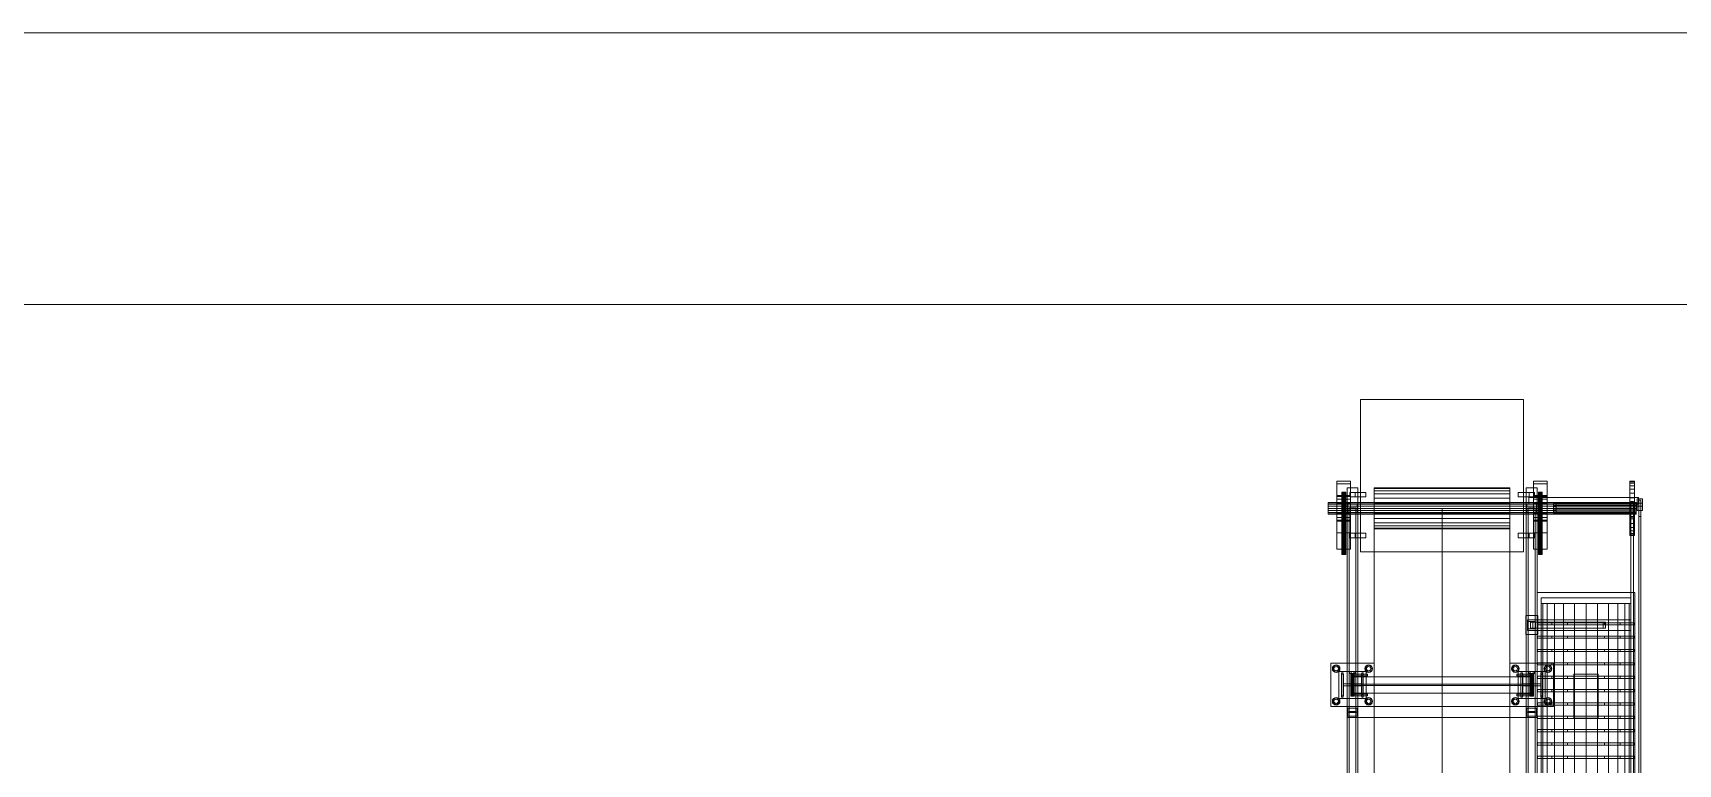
# Model space of a CAD drawing. Header units: millimetres. Extents: x -191664 to 191490, y -197311 to 10263.
# Drawn here: x 52929 to 58986, y -16341 to -13650 of the extents above; entities that cross this region are included whole.
import ezdxf

# ---------------------------------------------------------------- set-up
doc = ezdxf.new("R2010")
doc.units = ezdxf.units.MM
doc.layers.add('ACCESOS_PROPUESTOS', color=30, linetype='Continuous', lineweight=0)
doc.layers.add('superior_C04', color=7, linetype='Continuous', lineweight=0)

msp = doc.modelspace()

# ---------------------------------------------------------------- linework, layer by layer
at = {"layer": 'ACCESOS_PROPUESTOS'}
for p, q in [((60117.12, -13650), (-1000, -13650)), ((-1000, -14650), (60117.12, -14650))]:
    msp.add_line(p, q, dxfattribs=at)
at = {"layer": 'superior_C04', "color": 9, "true_color": 0xb5c3c9}
for p, q in [((57817.12, -15560), (57817.12, -15000)), ((57817.12, -15000), (58417.12, -15000)), ((58417.12, -15000), (58417.12, -15560)), ((58417.12, -15560), (57817.12, -15560))]:
    msp.add_line(p, q, dxfattribs=at)
at = {"layer": 'superior_C04', "color": 43, "true_color": 0xd6b34e}
for p, q in [((57730.12, -15550), (57730.12, -15300)), ((57730.12, -15300), (57780.12, -15300)), ((57780.12, -15300), (57780.12, -15550)), ((58454.12, -15550), (58454.12, -15300)), ((58454.12, -15300), (58504.12, -15300)), ((58504.12, -15300), (58504.12, -15550)), ((57780.12, -15550), (57730.12, -15550)), ((58504.12, -15550), (58454.12, -15550))]:
    msp.add_line(p, q, dxfattribs=at)
at = {"layer": 'superior_C04', "color": 145, "true_color": 0x3e8091}
for p, q in [((57730.12, -15490), (57730.12, -15310)), ((57730.12, -15310), (57780.12, -15310)), ((57780.12, -15310), (57780.12, -15490)), ((58454.12, -15490), (58454.12, -15310)), ((58454.12, -15310), (58504.12, -15310)), ((58504.12, -15310), (58504.12, -15490)), ((57780.12, -15490), (57730.12, -15490)), ((58504.12, -15490), (58454.12, -15490))]:
    msp.add_line(p, q, dxfattribs=at)
at = {"layer": 'superior_C04', "color": 139, "true_color": 0x354b57}
for p, q in [((57767.12, -15325), (57807.12, -15325)), ((57767.12, -15325), (57767.12, -15400)), ((57807.12, -15400), (57807.12, -15325)), ((58427.12, -15325), (58467.12, -15325)), ((58427.12, -15325), (58427.12, -15400)), ((58467.12, -15400), (58467.12, -15325)), ((57767.12, -15420), (57767.12, -15380)), ((57767.12, -15380), (58467.12, -15380)), ((57769.62, -15385), (57804.62, -15385)), ((57769.62, -15415), (57769.62, -15385)), ((57777.3, -15342), (57796.93, -15342)), ((57777.3, -15358), (57777.3, -15342)), ((57817.3, -15342), (57777.3, -15342)), ((57796.93, -15358), (57777.3, -15358)), ((57777.3, -15358), (57817.3, -15358)), ((57796.93, -15342), (57796.93, -15358)), ((57796.93, -15342), (57836.93, -15342)), ((57796.93, -15358), (57836.93, -15358)), ((57804.62, -15385), (57804.62, -15415)), ((57817.3, -15342), (57817.3, -15358)), ((57836.93, -15342), (57817.3, -15342)), ((57817.3, -15358), (57836.93, -15358)), ((57836.93, -15358), (57836.93, -15342)), ((58397.3, -15342), (58397.3, -15358)), ((58416.93, -15342), (58397.3, -15342)), ((58397.3, -15342), (58437.3, -15342)), ((58397.3, -15358), (58416.93, -15358)), ((58437.3, -15358), (58397.3, -15358)), ((58416.93, -15358), (58416.93, -15342)), ((58456.93, -15342), (58416.93, -15342)), ((58456.93, -15358), (58416.93, -15358)), ((58429.62, -15385), (58464.62, -15385)), ((58429.62, -15415), (58429.62, -15385)), ((58437.12, -15360), (58840.12, -15360)), ((58437.12, -15385), (58437.12, -15360)), ((58840.12, -15385), (58437.12, -15385)), ((58437.3, -15342), (58456.93, -15342)), ((58437.3, -15358), (58437.3, -15342)), ((58456.93, -15358), (58437.3, -15358)), ((58456.93, -15342), (58456.93, -15358)), ((58464.62, -15385), (58464.62, -15415)), ((58467.12, -15380), (58467.12, -15420)), ((58835.12, -15380.43), (58835.12, -15365.57)), ((58835.12, -15365.57), (58855.12, -15365.57)), ((58835.12, -15365.57), (58835.12, -15392.57)), ((58855.12, -15380.43), (58835.12, -15380.43)), ((58835.12, -15407.43), (58835.12, -15380.43)), ((58840.12, -15360), (58840.12, -15385)), ((58855.12, -15365.57), (58855.12, -15380.43)), ((58855.12, -15392.57), (58855.12, -15365.57)), ((58855.12, -15407.43), (58855.12, -15380.43)), ((57767.12, -15400), (57807.12, -15400)), ((57767.12, -15400), (57767.12, -16150)), ((58467.12, -15420), (57767.12, -15420)), ((57804.62, -15415), (57769.62, -15415)), ((57774.62, -15398.21), (57799.62, -15398.21)), ((57774.62, -15401.79), (57774.62, -15398.21)), ((57774.62, -15398.21), (57774.62, -16148.21)), ((57799.62, -15401.79), (57774.62, -15401.79)), ((57774.62, -16151.79), (57774.62, -15401.79)), ((57799.62, -15398.21), (57799.62, -15401.79)), ((57799.62, -16148.21), (57799.62, -15398.21)), ((57799.62, -16151.79), (57799.62, -15401.79)), ((57807.12, -16150), (57807.12, -15400)), ((58427.12, -15400), (58467.12, -15400)), ((58427.12, -15400), (58427.12, -16150)), ((58464.62, -15415), (58429.62, -15415)), ((58434.62, -15398.21), (58459.62, -15398.21)), ((58434.62, -15401.79), (58434.62, -15398.21)), ((58434.62, -15398.21), (58434.62, -16148.21)), ((58459.62, -15401.79), (58434.62, -15401.79)), ((58434.62, -16151.79), (58434.62, -15401.79)), ((58459.62, -15398.21), (58459.62, -15401.79)), ((58459.62, -16148.21), (58459.62, -15398.21)), ((58459.62, -16151.79), (58459.62, -15401.79)), ((58467.12, -16150), (58467.12, -15400)), ((58855.12, -15392.57), (58835.12, -15392.57)), ((58835.12, -15392.57), (58835.12, -15407.43)), ((58835.12, -15407.43), (58855.12, -15407.43)), ((58855.12, -15407.43), (58855.12, -15392.57)), ((57777.3, -15492), (57796.93, -15492)), ((57777.3, -15508), (57777.3, -15492)), ((57817.3, -15492), (57777.3, -15492)), ((57796.93, -15492), (57796.93, -15508)), ((57796.93, -15492), (57836.93, -15492)), ((57817.3, -15492), (57817.3, -15508)), ((57836.93, -15492), (57817.3, -15492)), ((57836.93, -15508), (57836.93, -15492)), ((58397.3, -15492), (58397.3, -15508)), ((58416.93, -15492), (58397.3, -15492)), ((58397.3, -15492), (58437.3, -15492)), ((58416.93, -15508), (58416.93, -15492)), ((58456.93, -15492), (58416.93, -15492)), ((58437.3, -15492), (58456.93, -15492)), ((58437.3, -15508), (58437.3, -15492)), ((58456.93, -15492), (58456.93, -15508)), ((57796.93, -15508), (57777.3, -15508)), ((57777.3, -15508), (57817.3, -15508)), ((57796.93, -15508), (57836.93, -15508)), ((57817.3, -15508), (57836.93, -15508)), ((58397.3, -15508), (58416.93, -15508)), ((58437.3, -15508), (58397.3, -15508)), ((58456.93, -15508), (58416.93, -15508)), ((58456.93, -15508), (58437.3, -15508)), ((58467.12, -15710), (58827.12, -15710)), ((58467.12, -16640), (58467.12, -15710)), ((58482.12, -15730), (58812.12, -15730)), ((58482.12, -16420), (58482.12, -15730)), ((58812.12, -15730), (58812.12, -16420)), ((58827.12, -15710), (58827.12, -16640)), ((58425.12, -15795), (58469.12, -15795)), ((58425.12, -15865), (58425.12, -15795)), ((58432.12, -15810), (58812.12, -15810)), ((58432.12, -15850), (58432.12, -15810)), ((58469.12, -15795), (58469.12, -15865)), ((58812.12, -15810), (58812.12, -15850)), ((58469.12, -15865), (58425.12, -15865)), ((58812.12, -15850), (58432.12, -15850)), ((58433.12, -15816), (58461.12, -15816)), ((58433.12, -15844), (58433.12, -15816)), ((58461.12, -15844), (58433.12, -15844)), ((58442.47, -15819), (58451.76, -15819)), ((58442.47, -15841), (58442.47, -15819)), ((58709.97, -15819), (58442.47, -15819)), ((58451.76, -15841), (58442.47, -15841)), ((58442.47, -15841), (58709.97, -15841)), ((58451.76, -15819), (58451.76, -15841)), ((58719.26, -15819), (58451.76, -15819)), ((58719.26, -15841), (58451.76, -15841)), ((58461.12, -15816), (58461.12, -15844)), ((58719.26, -15819), (58709.97, -15819)), ((58709.97, -15819), (58709.97, -15841)), ((58709.97, -15841), (58719.26, -15841)), ((58719.26, -15841), (58719.26, -15819)), ((57747.12, -16090), (57747.12, -16010)), ((57747.12, -16010), (57754.12, -16010)), ((57754.12, -16010), (57754.12, -16090)), ((57754.12, -16053.5), (57754.12, -16046.5)), ((57754.12, -16046.5), (57820.12, -16046.5)), ((57787.12, -16020), (57787.12, -16080)), ((58447.12, -16020), (57787.12, -16020)), ((57787.12, -16047.5), (57787.12, -16052.5)), ((58447.12, -16047.5), (57787.12, -16047.5)), ((57787.12, -16052.5), (58447.12, -16052.5)), ((57820.12, -16090), (57820.12, -16010)), ((57820.12, -16010), (57827.12, -16010)), ((57820.12, -16046.5), (57820.12, -16053.5)), ((57827.12, -16010), (57827.12, -16090)), ((58407.12, -16090), (58407.12, -16010)), ((58407.12, -16010), (58414.12, -16010)), ((58414.12, -16010), (58414.12, -16090)), ((58414.12, -16053.5), (58414.12, -16046.5)), ((58414.12, -16046.5), (58480.12, -16046.5)), ((58447.12, -16020), (58447.12, -16080)), ((58447.12, -16047.5), (58447.12, -16052.5)), ((58480.12, -16090), (58480.12, -16010)), ((58480.12, -16010), (58487.12, -16010)), ((58480.12, -16046.5), (58480.12, -16053.5)), ((58487.12, -16010), (58487.12, -16090)), ((57754.12, -16090), (57747.12, -16090)), ((57820.12, -16053.5), (57754.12, -16053.5)), ((57787.12, -16080), (58447.12, -16080)), ((57827.12, -16090), (57820.12, -16090)), ((58414.12, -16090), (58407.12, -16090)), ((58480.12, -16053.5), (58414.12, -16053.5)), ((58487.12, -16090), (58480.12, -16090)), ((57767.12, -16170), (57767.12, -16130)), ((57767.12, -16130), (58467.12, -16130)), ((57767.12, -16150), (57807.12, -16150)), ((57767.12, -16150), (57767.12, -17350)), ((58467.12, -16170), (57767.12, -16170)), ((57769.62, -16135), (57804.62, -16135)), ((57769.62, -16165), (57769.62, -16135)), ((57804.62, -16165), (57769.62, -16165)), ((57774.62, -16148.21), (57774.62, -16151.79)), ((57799.62, -16148.21), (57774.62, -16148.21)), ((57799.62, -16148.88), (57774.62, -16148.88)), ((57774.62, -16148.88), (57774.62, -16151.12)), ((57774.62, -17348.88), (57774.62, -16148.88)), ((57774.62, -16151.12), (57799.62, -16151.12)), ((57774.62, -16151.12), (57774.62, -17351.12)), ((57774.62, -16151.79), (57799.62, -16151.79)), ((57799.62, -16151.79), (57799.62, -16148.21)), ((57799.62, -16151.12), (57799.62, -16148.88)), ((57799.62, -17348.88), (57799.62, -16148.88)), ((57799.62, -17351.12), (57799.62, -16151.12)), ((57804.62, -16135), (57804.62, -16165)), ((57807.12, -17350), (57807.12, -16150)), ((58427.12, -16150), (58467.12, -16150)), ((58427.12, -16150), (58427.12, -17350)), ((58429.62, -16135), (58464.62, -16135)), ((58429.62, -16165), (58429.62, -16135)), ((58464.62, -16165), (58429.62, -16165)), ((58434.62, -16148.21), (58434.62, -16151.79)), ((58459.62, -16148.21), (58434.62, -16148.21)), ((58459.62, -16148.88), (58434.62, -16148.88)), ((58434.62, -16148.88), (58434.62, -16151.12)), ((58434.62, -17348.88), (58434.62, -16148.88)), ((58434.62, -16151.12), (58459.62, -16151.12)), ((58434.62, -16151.12), (58434.62, -17351.12)), ((58434.62, -16151.79), (58459.62, -16151.79)), ((58459.62, -16151.79), (58459.62, -16148.21)), ((58459.62, -16151.12), (58459.62, -16148.88)), ((58459.62, -17348.88), (58459.62, -16148.88)), ((58459.62, -17351.12), (58459.62, -16151.12)), ((58464.62, -16135), (58464.62, -16165)), ((58467.12, -16130), (58467.12, -16170)), ((58467.12, -17350), (58467.12, -16150))]:
    msp.add_line(p, q, dxfattribs=at)
at = {"layer": 'superior_C04', "color": 8, "true_color": 0x697a83}
for p, q in [((57867.12, -15327.56), (57867.12, -15325)), ((58367.12, -15325), (57867.12, -15325)), ((58367.12, -15325), (58367.12, -15327.56)), ((57867.12, -15327.56), (57867.12, -15335.05)), ((57867.12, -15327.56), (58367.12, -15327.56)), ((57867.12, -15335.05), (57867.12, -15346.97)), ((57867.12, -15335.05), (58367.12, -15335.05)), ((57867.12, -15346.97), (57867.12, -15362.5)), ((57867.12, -15346.97), (58367.12, -15346.97)), ((57867.12, -15362.5), (57867.12, -15380.59)), ((57867.12, -15362.5), (58367.12, -15362.5)), ((57867.12, -15380.59), (57867.12, -15400)), ((57867.12, -15380.59), (58367.12, -15380.59)), ((58367.12, -15327.56), (58367.12, -15335.05)), ((58367.12, -15335.05), (58367.12, -15346.97)), ((58367.12, -15346.97), (58367.12, -15362.5)), ((58367.12, -15362.5), (58367.12, -15380.59)), ((58367.12, -15380.59), (58367.12, -15400)), ((57867.12, -15400), (57867.12, -15419.41)), ((57867.12, -15419.41), (57867.12, -15437.5)), ((57867.12, -15419.41), (58367.12, -15419.41)), ((57867.12, -15437.5), (57867.12, -15453.03)), ((57867.12, -15437.5), (58367.12, -15437.5)), ((58367.12, -15400), (58367.12, -15419.41)), ((58367.12, -15419.41), (58367.12, -15437.5)), ((58367.12, -15437.5), (58367.12, -15453.03)), ((57867.12, -15453.03), (57867.12, -15464.95)), ((57867.12, -15453.03), (58367.12, -15453.03)), ((57867.12, -15464.95), (57867.12, -15472.44)), ((57867.12, -15464.95), (58367.12, -15464.95)), ((57867.12, -15472.44), (57867.12, -15475)), ((57867.12, -15472.44), (58367.12, -15472.44)), ((57867.12, -15475), (58367.12, -15475)), ((58367.12, -15453.03), (58367.12, -15464.95)), ((58367.12, -15464.95), (58367.12, -15472.44)), ((58367.12, -15472.44), (58367.12, -15475))]:
    msp.add_line(p, q, dxfattribs=at)
at = {"layer": 'superior_C04', "color": 9, "true_color": 0xbac6cb}
for p, q in [((58808.12, -15300), (58808.12, -15301.92)), ((58808.12, -15300), (58826.12, -15300)), ((58808.12, -15301.92), (58808.12, -15307.61)), ((58826.12, -15301.92), (58808.12, -15301.92)), ((58808.12, -15307.61), (58808.12, -15316.85)), ((58826.12, -15307.61), (58808.12, -15307.61)), ((58808.12, -15316.85), (58808.12, -15329.29)), ((58826.12, -15316.85), (58808.12, -15316.85)), ((58826.12, -15301.92), (58826.12, -15300)), ((58826.12, -15301.92), (58826.12, -15307.61)), ((58826.12, -15307.61), (58826.12, -15316.85)), ((58826.12, -15316.85), (58826.12, -15329.29)), ((58527.12, -15378), (58527.12, -15378.75)), ((58527.12, -15378), (58832.12, -15378)), ((58527.12, -15378.75), (58527.12, -15380.95)), ((58832.12, -15378.75), (58527.12, -15378.75)), ((58527.12, -15380.95), (58527.12, -15384.44)), ((58832.12, -15380.95), (58527.12, -15380.95)), ((58527.12, -15384.44), (58527.12, -15389)), ((58832.12, -15384.44), (58527.12, -15384.44)), ((58808.12, -15329.29), (58808.12, -15344.44)), ((58826.12, -15329.29), (58808.12, -15329.29)), ((58808.12, -15344.44), (58808.12, -15361.73)), ((58826.12, -15344.44), (58808.12, -15344.44)), ((58808.12, -15361.73), (58808.12, -15380.49)), ((58826.12, -15361.73), (58808.12, -15361.73)), ((58808.12, -15380.49), (58808.12, -15400)), ((58826.12, -15380.49), (58808.12, -15380.49)), ((58812.12, -15375.97), (58812.12, -15374.49)), ((58812.12, -15374.49), (58822.12, -15374.49)), ((58812.12, -15374.49), (58812.12, -16484.4)), ((58822.12, -15375.97), (58812.12, -15375.97)), ((58812.12, -15375.97), (58812.12, -16485.88)), ((58822.12, -15374.49), (58822.12, -15375.97)), ((58822.12, -16484.4), (58822.12, -15374.49)), ((58822.12, -15375.97), (58822.12, -16485.88)), ((58826.12, -15329.29), (58826.12, -15344.44)), ((58826.12, -15344.44), (58826.12, -15361.73)), ((58826.12, -15361.73), (58826.12, -15380.49)), ((58826.12, -15380.49), (58826.12, -15400)), ((58832.12, -15378.75), (58832.12, -15378)), ((58832.12, -15378.75), (58832.12, -15380.95)), ((58832.12, -15380.95), (58832.12, -15384.44)), ((58832.12, -15384.44), (58832.12, -15389)), ((58527.12, -15389), (58527.12, -15394.31)), ((58832.12, -15389), (58527.12, -15389)), ((58527.12, -15394.31), (58527.12, -15400)), ((58832.12, -15394.31), (58527.12, -15394.31)), ((58527.12, -15400), (58527.12, -15405.69)), ((58832.12, -15400), (58527.12, -15400)), ((58527.12, -15405.69), (58527.12, -15411)), ((58832.12, -15405.69), (58527.12, -15405.69)), ((58527.12, -15411), (58527.12, -15415.56)), ((58832.12, -15411), (58527.12, -15411)), ((58527.12, -15415.56), (58527.12, -15419.05)), ((58832.12, -15415.56), (58527.12, -15415.56)), ((58527.12, -15419.05), (58527.12, -15421.25)), ((58832.12, -15419.05), (58527.12, -15419.05)), ((58527.12, -15421.25), (58527.12, -15422)), ((58832.12, -15421.25), (58527.12, -15421.25)), ((58832.12, -15422), (58527.12, -15422)), ((58808.12, -15400), (58808.12, -15419.51)), ((58826.12, -15400), (58808.12, -15400)), ((58808.12, -15419.51), (58808.12, -15438.27)), ((58826.12, -15419.51), (58808.12, -15419.51)), ((58808.12, -15438.27), (58808.12, -15455.56)), ((58826.12, -15438.27), (58808.12, -15438.27)), ((58812.12, -15432.41), (58812.12, -15430.52)), ((58812.12, -15430.52), (58822.12, -15430.52)), ((58812.12, -15430.52), (58812.12, -16517.94)), ((58822.12, -15432.41), (58812.12, -15432.41)), ((58812.12, -15432.41), (58812.12, -16519.82)), ((58822.12, -15430.52), (58822.12, -15432.41)), ((58822.12, -16517.94), (58822.12, -15430.52)), ((58822.12, -15432.41), (58822.12, -16519.82)), ((58826.12, -15400), (58826.12, -15419.51)), ((58826.12, -15419.51), (58826.12, -15438.27)), ((58826.12, -15438.27), (58826.12, -15455.56)), ((58832.12, -15389), (58832.12, -15394.31)), ((58832.12, -15394.31), (58832.12, -15400)), ((58832.12, -15400), (58832.12, -15405.69)), ((58832.12, -15405.69), (58832.12, -15411)), ((58832.12, -15411), (58832.12, -15415.56)), ((58832.12, -15415.56), (58832.12, -15419.05)), ((58832.12, -15419.05), (58832.12, -15421.25)), ((58832.12, -15421.25), (58832.12, -15422)), ((58808.12, -15455.56), (58808.12, -15470.71)), ((58826.12, -15455.56), (58808.12, -15455.56)), ((58808.12, -15470.71), (58808.12, -15483.15)), ((58826.12, -15470.71), (58808.12, -15470.71)), ((58808.12, -15483.15), (58808.12, -15492.39)), ((58826.12, -15483.15), (58808.12, -15483.15)), ((58808.12, -15492.39), (58808.12, -15498.08)), ((58826.12, -15492.39), (58808.12, -15492.39)), ((58808.12, -15498.08), (58808.12, -15500)), ((58826.12, -15498.08), (58808.12, -15498.08)), ((58826.12, -15500), (58808.12, -15500)), ((58826.12, -15455.56), (58826.12, -15470.71)), ((58826.12, -15470.71), (58826.12, -15483.15)), ((58826.12, -15483.15), (58826.12, -15492.39)), ((58826.12, -15492.39), (58826.12, -15498.08)), ((58826.12, -15498.08), (58826.12, -15500))]:
    msp.add_line(p, q, dxfattribs=at)
at = {"layer": 'superior_C04', "color": 9, "true_color": 0xb8c2c5}
for p, q in [((57697.12, -15379.67), (57697.12, -15378)), ((58537.12, -15378), (57697.12, -15378)), ((57697.12, -15379.67), (57697.12, -15384.44)), ((57697.12, -15379.67), (58537.12, -15379.67)), ((57697.12, -15384.44), (57697.12, -15391.58)), ((57697.12, -15384.44), (58537.12, -15384.44)), ((57748.12, -15340), (57748.65, -15340)), ((57748.12, -15340), (57748.12, -15570)), ((57748.65, -15340), (57750.17, -15340)), ((57748.65, -15570), (57748.65, -15340)), ((57750.17, -15340), (57752.44, -15340)), ((57750.17, -15570), (57750.17, -15340)), ((57752.44, -15340), (57755.12, -15340)), ((57752.44, -15570), (57752.44, -15340)), ((57755.12, -15340), (57757.79, -15340)), ((57755.12, -15570), (57755.12, -15340)), ((57757.79, -15340), (57760.07, -15340)), ((57757.79, -15570), (57757.79, -15340)), ((57760.07, -15340), (57761.58, -15340)), ((57760.07, -15570), (57760.07, -15340)), ((57761.58, -15340), (57762.12, -15340)), ((57761.58, -15570), (57761.58, -15340)), ((57762.12, -15570), (57762.12, -15340)), ((58472.12, -15340), (58472.65, -15340)), ((58472.12, -15340), (58472.12, -15570)), ((58472.65, -15340), (58474.17, -15340)), ((58472.65, -15570), (58472.65, -15340)), ((58474.17, -15340), (58476.44, -15340)), ((58474.17, -15570), (58474.17, -15340)), ((58476.44, -15340), (58479.12, -15340)), ((58476.44, -15570), (58476.44, -15340)), ((58479.12, -15340), (58481.79, -15340)), ((58479.12, -15570), (58479.12, -15340)), ((58481.79, -15340), (58484.07, -15340)), ((58481.79, -15570), (58481.79, -15340)), ((58484.07, -15340), (58485.58, -15340)), ((58484.07, -15570), (58484.07, -15340)), ((58485.58, -15340), (58486.12, -15340)), ((58485.58, -15570), (58485.58, -15340)), ((58486.12, -15570), (58486.12, -15340)), ((58537.12, -15378), (58537.12, -15379.67)), ((58537.12, -15379.67), (58537.12, -15384.44)), ((58537.12, -15384.44), (58537.12, -15391.58)), ((57697.12, -15391.58), (57697.12, -15400)), ((57697.12, -15391.58), (58537.12, -15391.58)), ((57697.12, -15400), (57697.12, -15408.42)), ((57697.12, -15400), (58537.12, -15400)), ((57697.12, -15408.42), (57697.12, -15415.56)), ((57697.12, -15408.42), (58537.12, -15408.42)), ((57697.12, -15415.56), (57697.12, -15420.33)), ((57697.12, -15415.56), (58537.12, -15415.56)), ((57697.12, -15420.33), (57697.12, -15422)), ((57697.12, -15420.33), (58537.12, -15420.33)), ((57697.12, -15422), (58537.12, -15422)), ((58537.12, -15391.58), (58537.12, -15400)), ((58537.12, -15400), (58537.12, -15408.42)), ((58537.12, -15408.42), (58537.12, -15415.56)), ((58537.12, -15415.56), (58537.12, -15420.33)), ((58537.12, -15420.33), (58537.12, -15422)), ((57748.65, -15570), (57748.12, -15570)), ((57748.65, -15570), (57750.17, -15570)), ((57750.17, -15570), (57752.44, -15570)), ((57752.44, -15570), (57755.12, -15570)), ((57755.12, -15570), (57757.79, -15570)), ((57757.79, -15570), (57760.07, -15570)), ((57760.07, -15570), (57761.58, -15570)), ((57761.58, -15570), (57762.12, -15570)), ((58472.65, -15570), (58472.12, -15570)), ((58472.65, -15570), (58474.17, -15570)), ((58474.17, -15570), (58476.44, -15570)), ((58476.44, -15570), (58479.12, -15570)), ((58479.12, -15570), (58481.79, -15570)), ((58481.79, -15570), (58484.07, -15570)), ((58484.07, -15570), (58485.58, -15570)), ((58485.58, -15570), (58486.12, -15570))]:
    msp.add_line(p, q, dxfattribs=at)
at = {"layer": 'superior_C04', "color": 147, "true_color": 0x24748b}
for p, q in [((57730.12, -15356.58), (57730.12, -15353)), ((57780.12, -15353), (57730.12, -15353)), ((57730.12, -15356.58), (57730.12, -15366.77)), ((57730.12, -15356.58), (57780.12, -15356.58)), ((57730.12, -15366.77), (57730.12, -15382.01)), ((57730.12, -15366.77), (57780.12, -15366.77)), ((57730.12, -15382.01), (57730.12, -15400)), ((57730.12, -15382.01), (57780.12, -15382.01)), ((57780.12, -15353), (57780.12, -15356.58)), ((57780.12, -15356.58), (57780.12, -15366.77)), ((57780.12, -15366.77), (57780.12, -15382.01)), ((57780.12, -15382.01), (57780.12, -15400)), ((58454.12, -15356.58), (58454.12, -15353)), ((58504.12, -15353), (58454.12, -15353)), ((58454.12, -15356.58), (58454.12, -15366.77)), ((58454.12, -15356.58), (58504.12, -15356.58)), ((58454.12, -15366.77), (58454.12, -15382.01)), ((58454.12, -15366.77), (58504.12, -15366.77)), ((58454.12, -15382.01), (58454.12, -15400)), ((58454.12, -15382.01), (58504.12, -15382.01)), ((58504.12, -15353), (58504.12, -15356.58)), ((58504.12, -15356.58), (58504.12, -15366.77)), ((58504.12, -15366.77), (58504.12, -15382.01)), ((58504.12, -15382.01), (58504.12, -15400)), ((57730.12, -15400), (57730.12, -15417.99)), ((57730.12, -15400), (57780.12, -15400)), ((57730.12, -15417.99), (57730.12, -15433.23)), ((57730.12, -15417.99), (57780.12, -15417.99)), ((57730.12, -15433.23), (57730.12, -15443.42)), ((57730.12, -15433.23), (57780.12, -15433.23)), ((57730.12, -15443.42), (57730.12, -15447)), ((57730.12, -15443.42), (57780.12, -15443.42)), ((57780.12, -15400), (57780.12, -15417.99)), ((57780.12, -15417.99), (57780.12, -15433.23)), ((57780.12, -15433.23), (57780.12, -15443.42)), ((57780.12, -15443.42), (57780.12, -15447)), ((58454.12, -15400), (58454.12, -15417.99)), ((58454.12, -15400), (58504.12, -15400)), ((58454.12, -15417.99), (58454.12, -15433.23)), ((58454.12, -15417.99), (58504.12, -15417.99)), ((58454.12, -15433.23), (58454.12, -15443.42)), ((58454.12, -15433.23), (58504.12, -15433.23)), ((58454.12, -15443.42), (58454.12, -15447)), ((58454.12, -15443.42), (58504.12, -15443.42)), ((58504.12, -15400), (58504.12, -15417.99)), ((58504.12, -15417.99), (58504.12, -15433.23)), ((58504.12, -15433.23), (58504.12, -15443.42)), ((58504.12, -15443.42), (58504.12, -15447)), ((57730.12, -15447), (57780.12, -15447)), ((58454.12, -15447), (58504.12, -15447))]:
    msp.add_line(p, q, dxfattribs=at)
at = {"layer": 'superior_C04', "color": 33, "true_color": 0xb6a256}
for p, q in [((58841.12, -15429.54), (58841.12, -15370.46)), ((58841.12, -15370.46), (58849.12, -15370.46)), ((58841.12, -15370.46), (58841.12, -16470.46)), ((58849.12, -15370.46), (58849.12, -15429.54)), ((58849.12, -16470.46), (58849.12, -15370.46)), ((58849.12, -15429.54), (58841.12, -15429.54)), ((58841.12, -15429.54), (58841.12, -16529.54)), ((58849.12, -15429.54), (58849.12, -16529.54))]:
    msp.add_line(p, q, dxfattribs=at)
at = {"layer": 'superior_C04', "color": 139, "true_color": 0x345e4e}
for p, q in [((58117.12, -15400), (57867.12, -15400)), ((57867.12, -15400), (57867.12, -16460)), ((58367.12, -15400), (58117.12, -15400)), ((58117.12, -15400), (58117.12, -16460)), ((58367.12, -16460), (58367.12, -15400))]:
    msp.add_line(p, q, dxfattribs=at)
at = {"layer": 'superior_C04', "color": 251, "true_color": 0x586d65}
for p, q in [((57867.12, -19750), (57867.12, -15400)), ((57867.12, -15400), (58367.12, -15400)), ((58367.12, -15400), (58367.12, -19750))]:
    msp.add_line(p, q, dxfattribs=at)
at = {"layer": 'superior_C04', "color": 147, "true_color": 0x1f7180}
for p, q in [((58487.74, -15750), (58482.12, -15750)), ((58482.12, -15750), (58482.12, -16400)), ((58504.22, -15750), (58487.74, -15750)), ((58487.74, -15750), (58487.74, -16400)), ((58530.44, -15750), (58504.22, -15750)), ((58504.22, -15750), (58504.22, -16400)), ((58564.62, -15750), (58530.44, -15750)), ((58530.44, -15750), (58530.44, -16400)), ((58604.41, -15750), (58564.62, -15750)), ((58564.62, -15750), (58564.62, -16400)), ((58647.12, -15750), (58604.41, -15750)), ((58604.41, -15750), (58604.41, -16400)), ((58689.82, -15750), (58647.12, -15750)), ((58647.12, -15750), (58647.12, -16400)), ((58729.62, -15750), (58689.82, -15750)), ((58689.82, -15750), (58689.82, -16400)), ((58763.79, -15750), (58729.62, -15750)), ((58729.62, -15750), (58729.62, -16400)), ((58790.01, -15750), (58763.79, -15750)), ((58763.79, -15750), (58763.79, -16400)), ((58806.49, -15750), (58790.01, -15750)), ((58790.01, -15750), (58790.01, -16400)), ((58806.49, -15750), (58812.12, -15750)), ((58806.49, -15750), (58806.49, -16400)), ((58812.12, -16400), (58812.12, -15750)), ((58482.48, -15821.17), (58468.92, -15821.17)), ((58468.92, -15821.17), (58468.92, -15829.17)), ((58482.48, -15829.17), (58468.92, -15829.17)), ((58482.48, -15870.33), (58468.92, -15870.33)), ((58468.92, -15870.33), (58468.92, -15878.33)), ((58521.11, -15821.17), (58482.48, -15821.17)), ((58482.48, -15821.17), (58482.48, -15829.17)), ((58521.11, -15829.17), (58482.48, -15829.17)), ((58521.11, -15870.33), (58482.48, -15870.33)), ((58482.48, -15870.33), (58482.48, -15878.33)), ((58578.92, -15821.17), (58521.11, -15821.17)), ((58521.11, -15821.17), (58521.11, -15829.17)), ((58578.92, -15829.17), (58521.11, -15829.17)), ((58578.92, -15870.33), (58521.11, -15870.33)), ((58521.11, -15870.33), (58521.11, -15878.33)), ((58647.12, -15821.17), (58578.92, -15821.17)), ((58578.92, -15821.17), (58578.92, -15829.17)), ((58647.12, -15829.17), (58578.92, -15829.17)), ((58647.12, -15870.33), (58578.92, -15870.33)), ((58578.92, -15870.33), (58578.92, -15878.33)), ((58715.31, -15821.17), (58647.12, -15821.17)), ((58647.12, -15821.17), (58647.12, -15829.17)), ((58715.31, -15829.17), (58647.12, -15829.17)), ((58715.31, -15870.33), (58647.12, -15870.33)), ((58647.12, -15870.33), (58647.12, -15878.33)), ((58773.12, -15821.17), (58715.31, -15821.17)), ((58715.31, -15821.17), (58715.31, -15829.17)), ((58773.12, -15829.17), (58715.31, -15829.17)), ((58773.12, -15870.33), (58715.31, -15870.33)), ((58715.31, -15870.33), (58715.31, -15878.33)), ((58811.75, -15821.17), (58773.12, -15821.17)), ((58773.12, -15821.17), (58773.12, -15829.17)), ((58811.75, -15829.17), (58773.12, -15829.17)), ((58811.75, -15870.33), (58773.12, -15870.33)), ((58773.12, -15870.33), (58773.12, -15878.33)), ((58811.75, -15821.17), (58825.32, -15821.17)), ((58811.75, -15821.17), (58811.75, -15829.17)), ((58825.32, -15829.17), (58811.75, -15829.17)), ((58811.75, -15870.33), (58825.32, -15870.33)), ((58811.75, -15870.33), (58811.75, -15878.33)), ((58825.32, -15829.17), (58825.32, -15821.17)), ((58825.32, -15878.33), (58825.32, -15870.33)), ((58482.48, -15878.33), (58468.92, -15878.33)), ((58482.48, -15919.5), (58468.92, -15919.5)), ((58468.92, -15919.5), (58468.92, -15927.5)), ((58482.48, -15927.5), (58468.92, -15927.5)), ((58521.11, -15878.33), (58482.48, -15878.33)), ((58521.11, -15919.5), (58482.48, -15919.5)), ((58482.48, -15919.5), (58482.48, -15927.5)), ((58521.11, -15927.5), (58482.48, -15927.5)), ((58578.92, -15878.33), (58521.11, -15878.33)), ((58578.92, -15919.5), (58521.11, -15919.5)), ((58521.11, -15919.5), (58521.11, -15927.5)), ((58578.92, -15927.5), (58521.11, -15927.5)), ((58647.12, -15878.33), (58578.92, -15878.33)), ((58647.12, -15919.5), (58578.92, -15919.5)), ((58578.92, -15919.5), (58578.92, -15927.5)), ((58647.12, -15927.5), (58578.92, -15927.5)), ((58715.31, -15878.33), (58647.12, -15878.33)), ((58715.31, -15919.5), (58647.12, -15919.5)), ((58647.12, -15919.5), (58647.12, -15927.5)), ((58715.31, -15927.5), (58647.12, -15927.5)), ((58773.12, -15878.33), (58715.31, -15878.33)), ((58773.12, -15919.5), (58715.31, -15919.5)), ((58715.31, -15919.5), (58715.31, -15927.5)), ((58773.12, -15927.5), (58715.31, -15927.5)), ((58811.75, -15878.33), (58773.12, -15878.33)), ((58811.75, -15919.5), (58773.12, -15919.5)), ((58773.12, -15919.5), (58773.12, -15927.5)), ((58811.75, -15927.5), (58773.12, -15927.5)), ((58825.32, -15878.33), (58811.75, -15878.33)), ((58811.75, -15919.5), (58825.32, -15919.5)), ((58811.75, -15919.5), (58811.75, -15927.5)), ((58825.32, -15927.5), (58811.75, -15927.5)), ((58825.32, -15927.5), (58825.32, -15919.5)), ((58482.48, -15968.67), (58468.92, -15968.67)), ((58468.92, -15968.67), (58468.92, -15976.67)), ((58482.48, -15976.67), (58468.92, -15976.67)), ((58521.11, -15968.67), (58482.48, -15968.67)), ((58482.48, -15968.67), (58482.48, -15976.67)), ((58521.11, -15976.67), (58482.48, -15976.67)), ((58578.92, -15968.67), (58521.11, -15968.67)), ((58521.11, -15968.67), (58521.11, -15976.67)), ((58578.92, -15976.67), (58521.11, -15976.67)), ((58647.12, -15968.67), (58578.92, -15968.67)), ((58578.92, -15968.67), (58578.92, -15976.67)), ((58647.12, -15976.67), (58578.92, -15976.67)), ((58715.31, -15968.67), (58647.12, -15968.67)), ((58647.12, -15968.67), (58647.12, -15976.67)), ((58715.31, -15976.67), (58647.12, -15976.67)), ((58773.12, -15968.67), (58715.31, -15968.67)), ((58715.31, -15968.67), (58715.31, -15976.67)), ((58773.12, -15976.67), (58715.31, -15976.67)), ((58811.75, -15968.67), (58773.12, -15968.67)), ((58773.12, -15968.67), (58773.12, -15976.67)), ((58811.75, -15976.67), (58773.12, -15976.67)), ((58811.75, -15968.67), (58825.32, -15968.67)), ((58811.75, -15968.67), (58811.75, -15976.67)), ((58825.32, -15976.67), (58811.75, -15976.67)), ((58825.32, -15976.67), (58825.32, -15968.67)), ((58482.48, -16017.83), (58468.92, -16017.83)), ((58468.92, -16017.83), (58468.92, -16025.83)), ((58482.48, -16025.83), (58468.92, -16025.83)), ((58521.11, -16017.83), (58482.48, -16017.83)), ((58482.48, -16017.83), (58482.48, -16025.83)), ((58521.11, -16025.83), (58482.48, -16025.83)), ((58578.92, -16017.83), (58521.11, -16017.83)), ((58521.11, -16017.83), (58521.11, -16025.83)), ((58578.92, -16025.83), (58521.11, -16025.83)), ((58647.12, -16017.83), (58578.92, -16017.83)), ((58578.92, -16017.83), (58578.92, -16025.83)), ((58647.12, -16025.83), (58578.92, -16025.83)), ((58602.12, -16010), (58692.12, -16010)), ((58602.12, -16172.5), (58602.12, -16010)), ((58715.31, -16017.83), (58647.12, -16017.83)), ((58647.12, -16017.83), (58647.12, -16025.83)), ((58715.31, -16025.83), (58647.12, -16025.83)), ((58692.12, -16010), (58692.12, -16172.5)), ((58773.12, -16017.83), (58715.31, -16017.83)), ((58715.31, -16017.83), (58715.31, -16025.83)), ((58773.12, -16025.83), (58715.31, -16025.83)), ((58811.75, -16017.83), (58773.12, -16017.83)), ((58773.12, -16017.83), (58773.12, -16025.83)), ((58811.75, -16025.83), (58773.12, -16025.83)), ((58811.75, -16017.83), (58825.32, -16017.83)), ((58811.75, -16017.83), (58811.75, -16025.83)), ((58825.32, -16025.83), (58811.75, -16025.83)), ((58825.32, -16025.83), (58825.32, -16017.83)), ((58482.48, -16067), (58468.92, -16067)), ((58468.92, -16067), (58468.92, -16075)), ((58482.48, -16075), (58468.92, -16075)), ((58521.11, -16067), (58482.48, -16067)), ((58482.48, -16067), (58482.48, -16075)), ((58521.11, -16075), (58482.48, -16075)), ((58578.92, -16067), (58521.11, -16067)), ((58521.11, -16067), (58521.11, -16075)), ((58578.92, -16075), (58521.11, -16075)), ((58647.12, -16067), (58578.92, -16067)), ((58578.92, -16067), (58578.92, -16075)), ((58647.12, -16075), (58578.92, -16075)), ((58715.31, -16067), (58647.12, -16067)), ((58647.12, -16067), (58647.12, -16075)), ((58715.31, -16075), (58647.12, -16075)), ((58773.12, -16067), (58715.31, -16067)), ((58715.31, -16067), (58715.31, -16075)), ((58773.12, -16075), (58715.31, -16075)), ((58811.75, -16067), (58773.12, -16067)), ((58773.12, -16067), (58773.12, -16075)), ((58811.75, -16075), (58773.12, -16075)), ((58811.75, -16067), (58825.32, -16067)), ((58811.75, -16067), (58811.75, -16075)), ((58825.32, -16075), (58811.75, -16075)), ((58825.32, -16075), (58825.32, -16067)), ((58482.48, -16116.17), (58468.92, -16116.17)), ((58468.92, -16116.17), (58468.92, -16124.17)), ((58482.48, -16124.17), (58468.92, -16124.17)), ((58482.48, -16165.33), (58468.92, -16165.33)), ((58468.92, -16165.33), (58468.92, -16173.33)), ((58482.48, -16173.33), (58468.92, -16173.33)), ((58521.11, -16116.17), (58482.48, -16116.17)), ((58482.48, -16116.17), (58482.48, -16124.17)), ((58521.11, -16124.17), (58482.48, -16124.17)), ((58521.11, -16165.33), (58482.48, -16165.33)), ((58482.48, -16165.33), (58482.48, -16173.33)), ((58521.11, -16173.33), (58482.48, -16173.33)), ((58578.92, -16116.17), (58521.11, -16116.17)), ((58521.11, -16116.17), (58521.11, -16124.17)), ((58578.92, -16124.17), (58521.11, -16124.17)), ((58578.92, -16165.33), (58521.11, -16165.33)), ((58521.11, -16165.33), (58521.11, -16173.33)), ((58578.92, -16173.33), (58521.11, -16173.33)), ((58647.12, -16116.17), (58578.92, -16116.17)), ((58578.92, -16116.17), (58578.92, -16124.17)), ((58647.12, -16124.17), (58578.92, -16124.17)), ((58647.12, -16165.33), (58578.92, -16165.33)), ((58578.92, -16165.33), (58578.92, -16173.33)), ((58647.12, -16173.33), (58578.92, -16173.33)), ((58692.12, -16172.5), (58602.12, -16172.5)), ((58715.31, -16116.17), (58647.12, -16116.17)), ((58647.12, -16116.17), (58647.12, -16124.17)), ((58715.31, -16124.17), (58647.12, -16124.17)), ((58715.31, -16165.33), (58647.12, -16165.33)), ((58647.12, -16165.33), (58647.12, -16173.33)), ((58715.31, -16173.33), (58647.12, -16173.33)), ((58773.12, -16116.17), (58715.31, -16116.17)), ((58715.31, -16116.17), (58715.31, -16124.17)), ((58773.12, -16124.17), (58715.31, -16124.17)), ((58773.12, -16165.33), (58715.31, -16165.33)), ((58715.31, -16165.33), (58715.31, -16173.33)), ((58773.12, -16173.33), (58715.31, -16173.33)), ((58811.75, -16116.17), (58773.12, -16116.17)), ((58773.12, -16116.17), (58773.12, -16124.17)), ((58811.75, -16124.17), (58773.12, -16124.17)), ((58811.75, -16165.33), (58773.12, -16165.33)), ((58773.12, -16165.33), (58773.12, -16173.33)), ((58811.75, -16173.33), (58773.12, -16173.33)), ((58811.75, -16116.17), (58825.32, -16116.17)), ((58811.75, -16116.17), (58811.75, -16124.17)), ((58825.32, -16124.17), (58811.75, -16124.17)), ((58811.75, -16165.33), (58825.32, -16165.33)), ((58811.75, -16165.33), (58811.75, -16173.33)), ((58825.32, -16173.33), (58811.75, -16173.33)), ((58825.32, -16124.17), (58825.32, -16116.17)), ((58825.32, -16173.33), (58825.32, -16165.33)), ((58482.48, -16214.5), (58468.92, -16214.5)), ((58468.92, -16214.5), (58468.92, -16222.5)), ((58482.48, -16222.5), (58468.92, -16222.5)), ((58521.11, -16214.5), (58482.48, -16214.5)), ((58482.48, -16214.5), (58482.48, -16222.5)), ((58521.11, -16222.5), (58482.48, -16222.5)), ((58578.92, -16214.5), (58521.11, -16214.5)), ((58521.11, -16214.5), (58521.11, -16222.5)), ((58578.92, -16222.5), (58521.11, -16222.5)), ((58647.12, -16214.5), (58578.92, -16214.5)), ((58578.92, -16214.5), (58578.92, -16222.5)), ((58647.12, -16222.5), (58578.92, -16222.5)), ((58715.31, -16214.5), (58647.12, -16214.5)), ((58647.12, -16214.5), (58647.12, -16222.5)), ((58715.31, -16222.5), (58647.12, -16222.5)), ((58773.12, -16214.5), (58715.31, -16214.5)), ((58715.31, -16214.5), (58715.31, -16222.5)), ((58773.12, -16222.5), (58715.31, -16222.5)), ((58811.75, -16214.5), (58773.12, -16214.5)), ((58773.12, -16214.5), (58773.12, -16222.5)), ((58811.75, -16222.5), (58773.12, -16222.5)), ((58811.75, -16214.5), (58825.32, -16214.5)), ((58811.75, -16214.5), (58811.75, -16222.5)), ((58825.32, -16222.5), (58811.75, -16222.5)), ((58825.32, -16222.5), (58825.32, -16214.5)), ((58482.48, -16263.67), (58468.92, -16263.67)), ((58468.92, -16263.67), (58468.92, -16271.67)), ((58482.48, -16271.67), (58468.92, -16271.67)), ((58521.11, -16263.67), (58482.48, -16263.67)), ((58482.48, -16263.67), (58482.48, -16271.67)), ((58521.11, -16271.67), (58482.48, -16271.67)), ((58578.92, -16263.67), (58521.11, -16263.67)), ((58521.11, -16263.67), (58521.11, -16271.67)), ((58578.92, -16271.67), (58521.11, -16271.67)), ((58647.12, -16263.67), (58578.92, -16263.67)), ((58578.92, -16263.67), (58578.92, -16271.67)), ((58647.12, -16271.67), (58578.92, -16271.67)), ((58715.31, -16263.67), (58647.12, -16263.67)), ((58647.12, -16263.67), (58647.12, -16271.67)), ((58715.31, -16271.67), (58647.12, -16271.67)), ((58773.12, -16263.67), (58715.31, -16263.67)), ((58715.31, -16263.67), (58715.31, -16271.67)), ((58773.12, -16271.67), (58715.31, -16271.67)), ((58811.75, -16263.67), (58773.12, -16263.67)), ((58773.12, -16263.67), (58773.12, -16271.67)), ((58811.75, -16271.67), (58773.12, -16271.67)), ((58811.75, -16263.67), (58825.32, -16263.67)), ((58811.75, -16263.67), (58811.75, -16271.67)), ((58825.32, -16271.67), (58811.75, -16271.67)), ((58825.32, -16271.67), (58825.32, -16263.67)), ((58482.48, -16312.83), (58468.92, -16312.83)), ((58468.92, -16312.83), (58468.92, -16320.83)), ((58482.48, -16320.83), (58468.92, -16320.83)), ((58521.11, -16312.83), (58482.48, -16312.83)), ((58482.48, -16312.83), (58482.48, -16320.83)), ((58521.11, -16320.83), (58482.48, -16320.83)), ((58578.92, -16312.83), (58521.11, -16312.83)), ((58521.11, -16312.83), (58521.11, -16320.83)), ((58578.92, -16320.83), (58521.11, -16320.83)), ((58647.12, -16312.83), (58578.92, -16312.83)), ((58578.92, -16312.83), (58578.92, -16320.83)), ((58647.12, -16320.83), (58578.92, -16320.83)), ((58715.31, -16312.83), (58647.12, -16312.83)), ((58647.12, -16312.83), (58647.12, -16320.83)), ((58715.31, -16320.83), (58647.12, -16320.83)), ((58773.12, -16312.83), (58715.31, -16312.83)), ((58715.31, -16312.83), (58715.31, -16320.83)), ((58773.12, -16320.83), (58715.31, -16320.83)), ((58811.75, -16312.83), (58773.12, -16312.83)), ((58773.12, -16312.83), (58773.12, -16320.83)), ((58811.75, -16320.83), (58773.12, -16320.83)), ((58811.75, -16312.83), (58825.32, -16312.83)), ((58811.75, -16312.83), (58811.75, -16320.83)), ((58825.32, -16320.83), (58811.75, -16320.83)), ((58825.32, -16320.83), (58825.32, -16312.83))]:
    msp.add_line(p, q, dxfattribs=at)
at = {"layer": 'superior_C04', "color": 251, "true_color": 0x4e626d}
for p, q in [((57707.12, -16130), (57707.12, -15970)), ((57707.12, -15970), (57867.12, -15970)), ((57867.12, -15970), (57867.12, -16130)), ((58367.12, -16130), (58367.12, -15970)), ((58367.12, -15970), (58527.12, -15970)), ((58527.12, -15970), (58527.12, -16130)), ((57737.12, -16100), (57737.12, -16000)), ((57737.12, -16000), (57837.12, -16000)), ((57747.12, -16095), (57747.12, -16005)), ((57753.12, -16005), (57747.12, -16005)), ((57753.12, -16095), (57753.12, -16005)), ((57787.12, -16010), (57842.12, -16010)), ((57787.12, -16016), (57787.12, -16010)), ((57787.12, -16016), (57842.12, -16016)), ((57821.12, -16095), (57821.12, -16005)), ((57827.12, -16005), (57821.12, -16005)), ((57827.12, -16095), (57827.12, -16005)), ((57837.12, -16000), (57837.12, -16100)), ((57842.12, -16016), (57842.12, -16010)), ((58447.12, -16010), (58392.12, -16010)), ((58392.12, -16016), (58392.12, -16010)), ((58447.12, -16016), (58392.12, -16016)), ((58397.12, -16100), (58397.12, -16000)), ((58397.12, -16000), (58497.12, -16000)), ((58407.12, -16095), (58407.12, -16005)), ((58413.12, -16005), (58407.12, -16005)), ((58413.12, -16095), (58413.12, -16005)), ((58447.12, -16016), (58447.12, -16010)), ((58481.12, -16095), (58481.12, -16005)), ((58487.12, -16005), (58481.12, -16005)), ((58487.12, -16095), (58487.12, -16005)), ((58497.12, -16000), (58497.12, -16100)), ((57837.12, -16100), (57737.12, -16100)), ((57753.12, -16095), (57747.12, -16095)), ((57787.12, -16084), (57842.12, -16084)), ((57787.12, -16090), (57787.12, -16084)), ((57787.12, -16090), (57842.12, -16090)), ((57827.12, -16095), (57821.12, -16095)), ((57842.12, -16090), (57842.12, -16084)), ((58447.12, -16084), (58392.12, -16084)), ((58392.12, -16090), (58392.12, -16084)), ((58447.12, -16090), (58392.12, -16090)), ((58497.12, -16100), (58397.12, -16100)), ((58413.12, -16095), (58407.12, -16095)), ((58447.12, -16090), (58447.12, -16084)), ((58487.12, -16095), (58481.12, -16095)), ((57867.12, -16130), (57707.12, -16130)), ((58527.12, -16130), (58367.12, -16130))]:
    msp.add_line(p, q, dxfattribs=at)
at = {"layer": 'superior_C04', "color": 9, "true_color": 0xaebcc4}
for p, q in [((57713.12, -15990), (57714.18, -15984.64)), ((57714.18, -15995.36), (57713.12, -15990)), ((57714.18, -15984.64), (57717.22, -15980.1)), ((57716.03, -15983.6), (57727.12, -15977.2)), ((57716.03, -15996.4), (57716.03, -15983.6)), ((57717.22, -15980.1), (57721.76, -15977.07)), ((57719.12, -15990), (57720.19, -15986)), ((57720.19, -15994), (57719.12, -15990)), ((57720.19, -15986), (57723.12, -15983.07)), ((57721.76, -15977.07), (57727.12, -15976)), ((57723.12, -15983.07), (57727.12, -15982)), ((57727.12, -15976), (57732.47, -15977.07)), ((57727.12, -15977.2), (57738.2, -15983.6)), ((57727.12, -15982), (57731.12, -15983.07)), ((57731.12, -15983.07), (57734.04, -15986)), ((57732.47, -15977.07), (57737.02, -15980.1)), ((57734.04, -15986), (57735.12, -15990)), ((57735.12, -15990), (57734.04, -15994)), ((57737.02, -15980.1), (57740.05, -15984.64)), ((57738.2, -15983.6), (57738.2, -15996.4)), ((57740.05, -15984.64), (57741.12, -15990)), ((57741.12, -15990), (57740.05, -15995.36)), ((57833.12, -15990), (57834.18, -15984.64)), ((57834.18, -15995.36), (57833.12, -15990)), ((57834.18, -15984.64), (57837.22, -15980.1)), ((57836.03, -15983.6), (57847.12, -15977.2)), ((57836.03, -15996.4), (57836.03, -15983.6)), ((57837.22, -15980.1), (57841.76, -15977.07)), ((57839.12, -15990), (57840.19, -15986)), ((57840.19, -15994), (57839.12, -15990)), ((57840.19, -15986), (57843.12, -15983.07)), ((57841.76, -15977.07), (57847.12, -15976)), ((57843.12, -15983.07), (57847.12, -15982)), ((57847.12, -15976), (57852.47, -15977.07)), ((57847.12, -15977.2), (57858.2, -15983.6)), ((57847.12, -15982), (57851.12, -15983.07)), ((57851.12, -15983.07), (57854.04, -15986)), ((57852.47, -15977.07), (57857.02, -15980.1)), ((57854.04, -15986), (57855.12, -15990)), ((57855.12, -15990), (57854.04, -15994)), ((57857.02, -15980.1), (57860.05, -15984.64)), ((57858.2, -15983.6), (57858.2, -15996.4)), ((57860.05, -15984.64), (57861.12, -15990)), ((57861.12, -15990), (57860.05, -15995.36)), ((58373.12, -15990), (58374.18, -15984.64)), ((58374.18, -15995.36), (58373.12, -15990)), ((58374.18, -15984.64), (58377.22, -15980.1)), ((58376.03, -15983.6), (58387.12, -15977.2)), ((58376.03, -15996.4), (58376.03, -15983.6)), ((58377.22, -15980.1), (58381.76, -15977.07)), ((58379.12, -15990), (58380.19, -15986)), ((58380.19, -15994), (58379.12, -15990)), ((58380.19, -15986), (58383.12, -15983.07)), ((58381.76, -15977.07), (58387.12, -15976)), ((58383.12, -15983.07), (58387.12, -15982)), ((58387.12, -15976), (58392.47, -15977.07)), ((58387.12, -15977.2), (58398.2, -15983.6)), ((58387.12, -15982), (58391.12, -15983.07)), ((58391.12, -15983.07), (58394.04, -15986)), ((58392.47, -15977.07), (58397.02, -15980.1)), ((58394.04, -15986), (58395.12, -15990)), ((58395.12, -15990), (58394.04, -15994)), ((58397.02, -15980.1), (58400.05, -15984.64)), ((58398.2, -15983.6), (58398.2, -15996.4)), ((58400.05, -15984.64), (58401.12, -15990)), ((58401.12, -15990), (58400.05, -15995.36)), ((58493.12, -15990), (58494.18, -15984.64)), ((58494.18, -15995.36), (58493.12, -15990)), ((58494.18, -15984.64), (58497.22, -15980.1)), ((58496.03, -15983.6), (58507.12, -15977.2)), ((58496.03, -15996.4), (58496.03, -15983.6)), ((58497.22, -15980.1), (58501.76, -15977.07)), ((58499.12, -15990), (58500.19, -15986)), ((58500.19, -15994), (58499.12, -15990)), ((58500.19, -15986), (58503.12, -15983.07)), ((58501.76, -15977.07), (58507.12, -15976)), ((58503.12, -15983.07), (58507.12, -15982)), ((58507.12, -15976), (58512.47, -15977.07)), ((58507.12, -15977.2), (58518.2, -15983.6)), ((58507.12, -15982), (58511.12, -15983.07)), ((58511.12, -15983.07), (58514.04, -15986)), ((58512.47, -15977.07), (58517.02, -15980.1)), ((58514.04, -15986), (58515.12, -15990)), ((58515.12, -15990), (58514.04, -15994)), ((58517.02, -15980.1), (58520.05, -15984.64)), ((58518.2, -15983.6), (58518.2, -15996.4)), ((58520.05, -15984.64), (58521.12, -15990)), ((58521.12, -15990), (58520.05, -15995.36)), ((57717.22, -15999.9), (57714.18, -15995.36)), ((57727.12, -16002.8), (57716.03, -15996.4)), ((57721.76, -16002.93), (57717.22, -15999.9)), ((57723.12, -15996.93), (57720.19, -15994)), ((57727.12, -16004), (57721.76, -16002.93)), ((57727.12, -15998), (57723.12, -15996.93)), ((57738.2, -15996.4), (57727.12, -16002.8)), ((57731.12, -15996.93), (57727.12, -15998)), ((57732.47, -16002.93), (57727.12, -16004)), ((57734.04, -15994), (57731.12, -15996.93)), ((57737.02, -15999.9), (57732.47, -16002.93)), ((57740.05, -15995.36), (57737.02, -15999.9)), ((57776.72, -16000), (57781.92, -16000)), ((57776.72, -16000), (57776.72, -16008)), ((57781.92, -16008), (57776.72, -16008)), ((57780.72, -16008), (57781.57, -16008)), ((57780.72, -16008), (57780.72, -16092)), ((57781.57, -16008), (57783.92, -16008)), ((57781.57, -16092), (57781.57, -16008)), ((57781.92, -16000), (57792.32, -16000)), ((57781.92, -16008), (57781.92, -16000)), ((57781.92, -16008), (57792.32, -16008)), ((57783.92, -16008), (57787.12, -16008)), ((57783.92, -16092), (57783.92, -16008)), ((57787.12, -16008), (57790.32, -16008)), ((57787.12, -16092), (57787.12, -16008)), ((57790.32, -16008), (57792.66, -16008)), ((57790.32, -16092), (57790.32, -16008)), ((57792.32, -16000), (57797.52, -16000)), ((57792.32, -16008), (57792.32, -16000)), ((57792.32, -16008), (57797.52, -16008)), ((57792.66, -16008), (57793.52, -16008)), ((57792.66, -16092), (57792.66, -16008)), ((57793.52, -16092), (57793.52, -16008)), ((57797.52, -16008), (57797.52, -16000)), ((57837.22, -15999.9), (57834.18, -15995.36)), ((57847.12, -16002.8), (57836.03, -15996.4)), ((57841.76, -16002.93), (57837.22, -15999.9)), ((57843.12, -15996.93), (57840.19, -15994)), ((57847.12, -16004), (57841.76, -16002.93)), ((57847.12, -15998), (57843.12, -15996.93)), ((57858.2, -15996.4), (57847.12, -16002.8)), ((57851.12, -15996.93), (57847.12, -15998)), ((57852.47, -16002.93), (57847.12, -16004)), ((57854.04, -15994), (57851.12, -15996.93)), ((57857.02, -15999.9), (57852.47, -16002.93)), ((57860.05, -15995.36), (57857.02, -15999.9)), ((58377.22, -15999.9), (58374.18, -15995.36)), ((58387.12, -16002.8), (58376.03, -15996.4)), ((58381.76, -16002.93), (58377.22, -15999.9)), ((58383.12, -15996.93), (58380.19, -15994)), ((58387.12, -16004), (58381.76, -16002.93)), ((58387.12, -15998), (58383.12, -15996.93)), ((58398.2, -15996.4), (58387.12, -16002.8)), ((58391.12, -15996.93), (58387.12, -15998)), ((58392.47, -16002.93), (58387.12, -16004)), ((58394.04, -15994), (58391.12, -15996.93)), ((58397.02, -15999.9), (58392.47, -16002.93)), ((58400.05, -15995.36), (58397.02, -15999.9)), ((58436.72, -16000), (58441.92, -16000)), ((58436.72, -16000), (58436.72, -16008)), ((58441.92, -16008), (58436.72, -16008)), ((58440.72, -16008), (58441.57, -16008)), ((58440.72, -16008), (58440.72, -16092)), ((58441.57, -16008), (58443.92, -16008)), ((58441.57, -16092), (58441.57, -16008)), ((58441.92, -16000), (58452.32, -16000)), ((58441.92, -16008), (58441.92, -16000)), ((58441.92, -16008), (58452.32, -16008)), ((58443.92, -16008), (58447.12, -16008)), ((58443.92, -16092), (58443.92, -16008)), ((58447.12, -16008), (58450.32, -16008)), ((58447.12, -16092), (58447.12, -16008)), ((58450.32, -16008), (58452.66, -16008)), ((58450.32, -16092), (58450.32, -16008)), ((58452.32, -16000), (58457.52, -16000)), ((58452.32, -16008), (58452.32, -16000)), ((58452.32, -16008), (58457.52, -16008)), ((58452.66, -16008), (58453.52, -16008)), ((58452.66, -16092), (58452.66, -16008)), ((58453.52, -16092), (58453.52, -16008)), ((58457.52, -16008), (58457.52, -16000)), ((58497.22, -15999.9), (58494.18, -15995.36)), ((58507.12, -16002.8), (58496.03, -15996.4)), ((58501.76, -16002.93), (58497.22, -15999.9)), ((58503.12, -15996.93), (58500.19, -15994)), ((58507.12, -16004), (58501.76, -16002.93)), ((58507.12, -15998), (58503.12, -15996.93)), ((58518.2, -15996.4), (58507.12, -16002.8)), ((58511.12, -15996.93), (58507.12, -15998)), ((58512.47, -16002.93), (58507.12, -16004)), ((58514.04, -15994), (58511.12, -15996.93)), ((58517.02, -15999.9), (58512.47, -16002.93)), ((58520.05, -15995.36), (58517.02, -15999.9)), ((57713.12, -16110), (57714.18, -16104.64)), ((57714.18, -16115.36), (57713.12, -16110)), ((57714.18, -16104.64), (57717.22, -16100.1)), ((57716.03, -16103.6), (57727.12, -16097.2)), ((57716.03, -16116.4), (57716.03, -16103.6)), ((57717.22, -16100.1), (57721.76, -16097.07)), ((57719.12, -16110), (57720.19, -16106)), ((57720.19, -16114), (57719.12, -16110)), ((57720.19, -16106), (57723.12, -16103.07)), ((57721.76, -16097.07), (57727.12, -16096)), ((57723.12, -16103.07), (57727.12, -16102)), ((57727.12, -16096), (57732.47, -16097.07)), ((57727.12, -16097.2), (57738.2, -16103.6)), ((57727.12, -16102), (57731.12, -16103.07)), ((57731.12, -16103.07), (57734.04, -16106)), ((57732.47, -16097.07), (57737.02, -16100.1)), ((57734.04, -16106), (57735.12, -16110)), ((57735.12, -16110), (57734.04, -16114)), ((57737.02, -16100.1), (57740.05, -16104.64)), ((57738.2, -16103.6), (57738.2, -16116.4)), ((57740.05, -16104.64), (57741.12, -16110)), ((57741.12, -16110), (57740.05, -16115.36)), ((57781.57, -16092), (57780.72, -16092)), ((57781.57, -16092), (57783.92, -16092)), ((57783.92, -16092), (57787.12, -16092)), ((57787.12, -16092), (57790.32, -16092)), ((57790.32, -16092), (57792.66, -16092)), ((57792.66, -16092), (57793.52, -16092)), ((57833.12, -16110), (57834.18, -16104.64)), ((57834.18, -16115.36), (57833.12, -16110)), ((57834.18, -16104.64), (57837.22, -16100.1)), ((57836.03, -16103.6), (57847.12, -16097.2)), ((57836.03, -16116.4), (57836.03, -16103.6)), ((57837.22, -16100.1), (57841.76, -16097.07)), ((57839.12, -16110), (57840.19, -16106)), ((57840.19, -16114), (57839.12, -16110)), ((57840.19, -16106), (57843.12, -16103.07)), ((57841.76, -16097.07), (57847.12, -16096)), ((57843.12, -16103.07), (57847.12, -16102)), ((57847.12, -16096), (57852.47, -16097.07)), ((57847.12, -16097.2), (57858.2, -16103.6)), ((57847.12, -16102), (57851.12, -16103.07)), ((57851.12, -16103.07), (57854.04, -16106)), ((57852.47, -16097.07), (57857.02, -16100.1)), ((57854.04, -16106), (57855.12, -16110)), ((57855.12, -16110), (57854.04, -16114)), ((57857.02, -16100.1), (57860.05, -16104.64)), ((57858.2, -16103.6), (57858.2, -16116.4)), ((57860.05, -16104.64), (57861.12, -16110)), ((57861.12, -16110), (57860.05, -16115.36)), ((58373.12, -16110), (58374.18, -16104.64)), ((58374.18, -16115.36), (58373.12, -16110)), ((58374.18, -16104.64), (58377.22, -16100.1)), ((58376.03, -16103.6), (58387.12, -16097.2)), ((58376.03, -16116.4), (58376.03, -16103.6)), ((58377.22, -16100.1), (58381.76, -16097.07)), ((58379.12, -16110), (58380.19, -16106)), ((58380.19, -16114), (58379.12, -16110)), ((58380.19, -16106), (58383.12, -16103.07)), ((58381.76, -16097.07), (58387.12, -16096)), ((58383.12, -16103.07), (58387.12, -16102)), ((58387.12, -16096), (58392.47, -16097.07)), ((58387.12, -16097.2), (58398.2, -16103.6)), ((58387.12, -16102), (58391.12, -16103.07)), ((58391.12, -16103.07), (58394.04, -16106)), ((58392.47, -16097.07), (58397.02, -16100.1)), ((58394.04, -16106), (58395.12, -16110)), ((58395.12, -16110), (58394.04, -16114)), ((58397.02, -16100.1), (58400.05, -16104.64)), ((58398.2, -16103.6), (58398.2, -16116.4)), ((58400.05, -16104.64), (58401.12, -16110)), ((58401.12, -16110), (58400.05, -16115.36)), ((58441.57, -16092), (58440.72, -16092)), ((58441.57, -16092), (58443.92, -16092)), ((58443.92, -16092), (58447.12, -16092)), ((58447.12, -16092), (58450.32, -16092)), ((58450.32, -16092), (58452.66, -16092)), ((58452.66, -16092), (58453.52, -16092)), ((58493.12, -16110), (58494.18, -16104.64)), ((58494.18, -16115.36), (58493.12, -16110)), ((58494.18, -16104.64), (58497.22, -16100.1)), ((58496.03, -16103.6), (58507.12, -16097.2)), ((58496.03, -16116.4), (58496.03, -16103.6)), ((58497.22, -16100.1), (58501.76, -16097.07)), ((58499.12, -16110), (58500.19, -16106)), ((58500.19, -16114), (58499.12, -16110)), ((58500.19, -16106), (58503.12, -16103.07)), ((58501.76, -16097.07), (58507.12, -16096)), ((58503.12, -16103.07), (58507.12, -16102)), ((58507.12, -16096), (58512.47, -16097.07)), ((58507.12, -16097.2), (58518.2, -16103.6)), ((58507.12, -16102), (58511.12, -16103.07)), ((58511.12, -16103.07), (58514.04, -16106)), ((58512.47, -16097.07), (58517.02, -16100.1)), ((58514.04, -16106), (58515.12, -16110)), ((58515.12, -16110), (58514.04, -16114)), ((58517.02, -16100.1), (58520.05, -16104.64)), ((58518.2, -16103.6), (58518.2, -16116.4)), ((58520.05, -16104.64), (58521.12, -16110)), ((58521.12, -16110), (58520.05, -16115.36)), ((57717.22, -16119.9), (57714.18, -16115.36)), ((57727.12, -16122.8), (57716.03, -16116.4)), ((57721.76, -16122.93), (57717.22, -16119.9)), ((57723.12, -16116.93), (57720.19, -16114)), ((57727.12, -16124), (57721.76, -16122.93)), ((57727.12, -16118), (57723.12, -16116.93)), ((57738.2, -16116.4), (57727.12, -16122.8)), ((57731.12, -16116.93), (57727.12, -16118)), ((57732.47, -16122.93), (57727.12, -16124)), ((57734.04, -16114), (57731.12, -16116.93)), ((57737.02, -16119.9), (57732.47, -16122.93)), ((57740.05, -16115.36), (57737.02, -16119.9)), ((57837.22, -16119.9), (57834.18, -16115.36)), ((57847.12, -16122.8), (57836.03, -16116.4)), ((57841.76, -16122.93), (57837.22, -16119.9)), ((57843.12, -16116.93), (57840.19, -16114)), ((57847.12, -16124), (57841.76, -16122.93)), ((57847.12, -16118), (57843.12, -16116.93)), ((57858.2, -16116.4), (57847.12, -16122.8)), ((57851.12, -16116.93), (57847.12, -16118)), ((57852.47, -16122.93), (57847.12, -16124)), ((57854.04, -16114), (57851.12, -16116.93)), ((57857.02, -16119.9), (57852.47, -16122.93)), ((57860.05, -16115.36), (57857.02, -16119.9)), ((58377.22, -16119.9), (58374.18, -16115.36)), ((58387.12, -16122.8), (58376.03, -16116.4)), ((58381.76, -16122.93), (58377.22, -16119.9)), ((58383.12, -16116.93), (58380.19, -16114)), ((58387.12, -16124), (58381.76, -16122.93)), ((58387.12, -16118), (58383.12, -16116.93)), ((58398.2, -16116.4), (58387.12, -16122.8)), ((58391.12, -16116.93), (58387.12, -16118)), ((58392.47, -16122.93), (58387.12, -16124)), ((58394.04, -16114), (58391.12, -16116.93)), ((58397.02, -16119.9), (58392.47, -16122.93)), ((58400.05, -16115.36), (58397.02, -16119.9)), ((58497.22, -16119.9), (58494.18, -16115.36)), ((58507.12, -16122.8), (58496.03, -16116.4)), ((58501.76, -16122.93), (58497.22, -16119.9)), ((58503.12, -16116.93), (58500.19, -16114)), ((58507.12, -16124), (58501.76, -16122.93)), ((58507.12, -16118), (58503.12, -16116.93)), ((58518.2, -16116.4), (58507.12, -16122.8)), ((58511.12, -16116.93), (58507.12, -16118)), ((58512.47, -16122.93), (58507.12, -16124)), ((58514.04, -16114), (58511.12, -16116.93)), ((58517.02, -16119.9), (58512.47, -16122.93)), ((58520.05, -16115.36), (58517.02, -16119.9))]:
    msp.add_line(p, q, dxfattribs=at)

doc.saveas('drawing.dxf')
